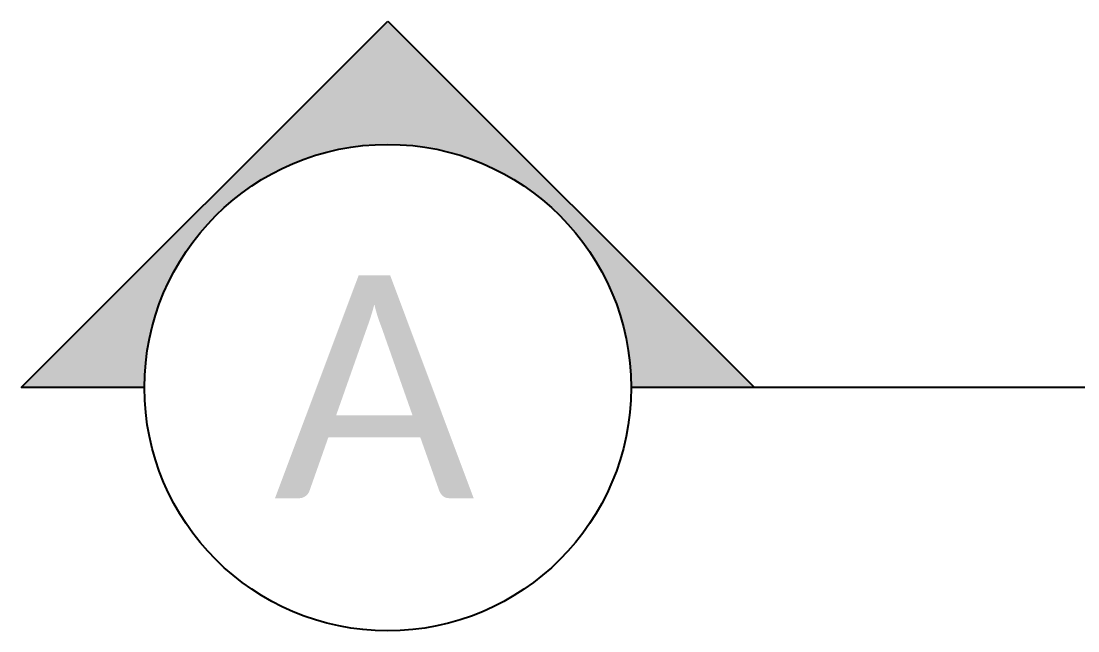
# Model space of a CAD drawing. Header units: millimetres. Extents: x -4760 to 87103, y -23275 to 20441.
# Drawn here: x -4760 to -3125, y 9681 to 10625 of the extents above; entities that cross this region are included whole.
import ezdxf
from ezdxf.enums import TextEntityAlignment as Align

# ---------------------------------------------------------------- set-up
doc = ezdxf.new("R2010")
doc.units = ezdxf.units.MM
doc.header["$LTSCALE"] = 150
doc.linetypes.add('ACAD_ISO10W100', pattern=[18, 12, -3, 0, -3])
doc.layers.add('ad-Section Line', color=2, linetype='Continuous')
doc.styles.add('ARIAL', font='arial.ttf')
doc.styles.get("Standard").update_dxf_attribs({"font": 'calibril.ttf'})

# ---------------------------------------------------------------- blocks, each defined once
blk = doc.blocks.new('A-SEC-REF-ARROW-1')
at = {"layer": 'ad-Section Line'}
h = blk.add_hatch(color=11, dxfattribs=at)
edge = h.paths.add_edge_path()
edge.add_line((0, 904), (0, 600))
edge.add_ellipse((0, 0), major_axis=(424.3, 424.3), ratio=1, start_angle=45, end_angle=135)
edge.add_ellipse((0, 0), major_axis=(424.3, 424.3), ratio=1, start_angle=135, end_angle=225)
edge.add_line((0, -600), (0, -904))
edge.add_line((0, -904), (-904, 0))
edge.add_line((-904, 0), (0, 904))
at = {"layer": 'ad-Section Line', "color": 11, "linetype": 'Continuous', "ltscale": 100}
for p, q in [((-904, 0), (0, 904)), ((0, 904), (0, 600)), ((0, -904), (-904, 0)), ((0, -600), (0, -904))]:
    blk.add_line(p, q, dxfattribs=at)
at = {"layer": 'ad-Section Line', "color": 6, "linetype": 'Continuous', "true_color": 0xff00ff}
blk.add_circle((0, 0), 600, dxfattribs=at)
blk = doc.blocks.new('enuklfk')
at = {"layer": 'ad-Section Line', "linetype": 'ACAD_ISO10W100', "ltscale": 0.5}
blk.add_line((-3847.77, 0), (829.32, 0), dxfattribs=at)
at = {"layer": 'ad-Section Line', "xscale": 0.1454212936525174, "yscale": 0.1454212936525174, "zscale": 0.1454212936525174, "rotation": 89.99999999999994}
blk.add_blockref('A-SEC-REF-ARROW-1', (916.57, 0), dxfattribs=at)
at = {"layer": 'ad-Section Line', "linetype": 'Continuous', "style": 'ARIAL', "width": 0.8}
blk.add_attdef('SECTION-LETTER', text='', height=80, rotation=2340, dxfattribs=at).set_placement((916.85, 0), align=Align.MIDDLE)
blk = doc.blocks.new('A$Cc6252a0d')
at = {"layer": 'ad-Section Line'}
ref = blk.add_blockref('enuklfk', (-239, -3562.5), dxfattribs=dict(at, xscale=4.313292429215451, yscale=4.313292429215451, zscale=4.313292429215451, rotation=180))
ref.add_attrib('SECTION-LETTER', 'A', dxfattribs={"color": 1, "linetype": 'Continuous', "true_color": 0xff0000, "height": 345.1}).set_placement((-4213.4, -3561.1), align=Align.MIDDLE_CENTER)

msp = doc.modelspace()

# ---------------------------------------------------------------- block references
msp.add_blockref('A$Cc6252a0d', (0, 13620))

doc.saveas('drawing.dxf')
